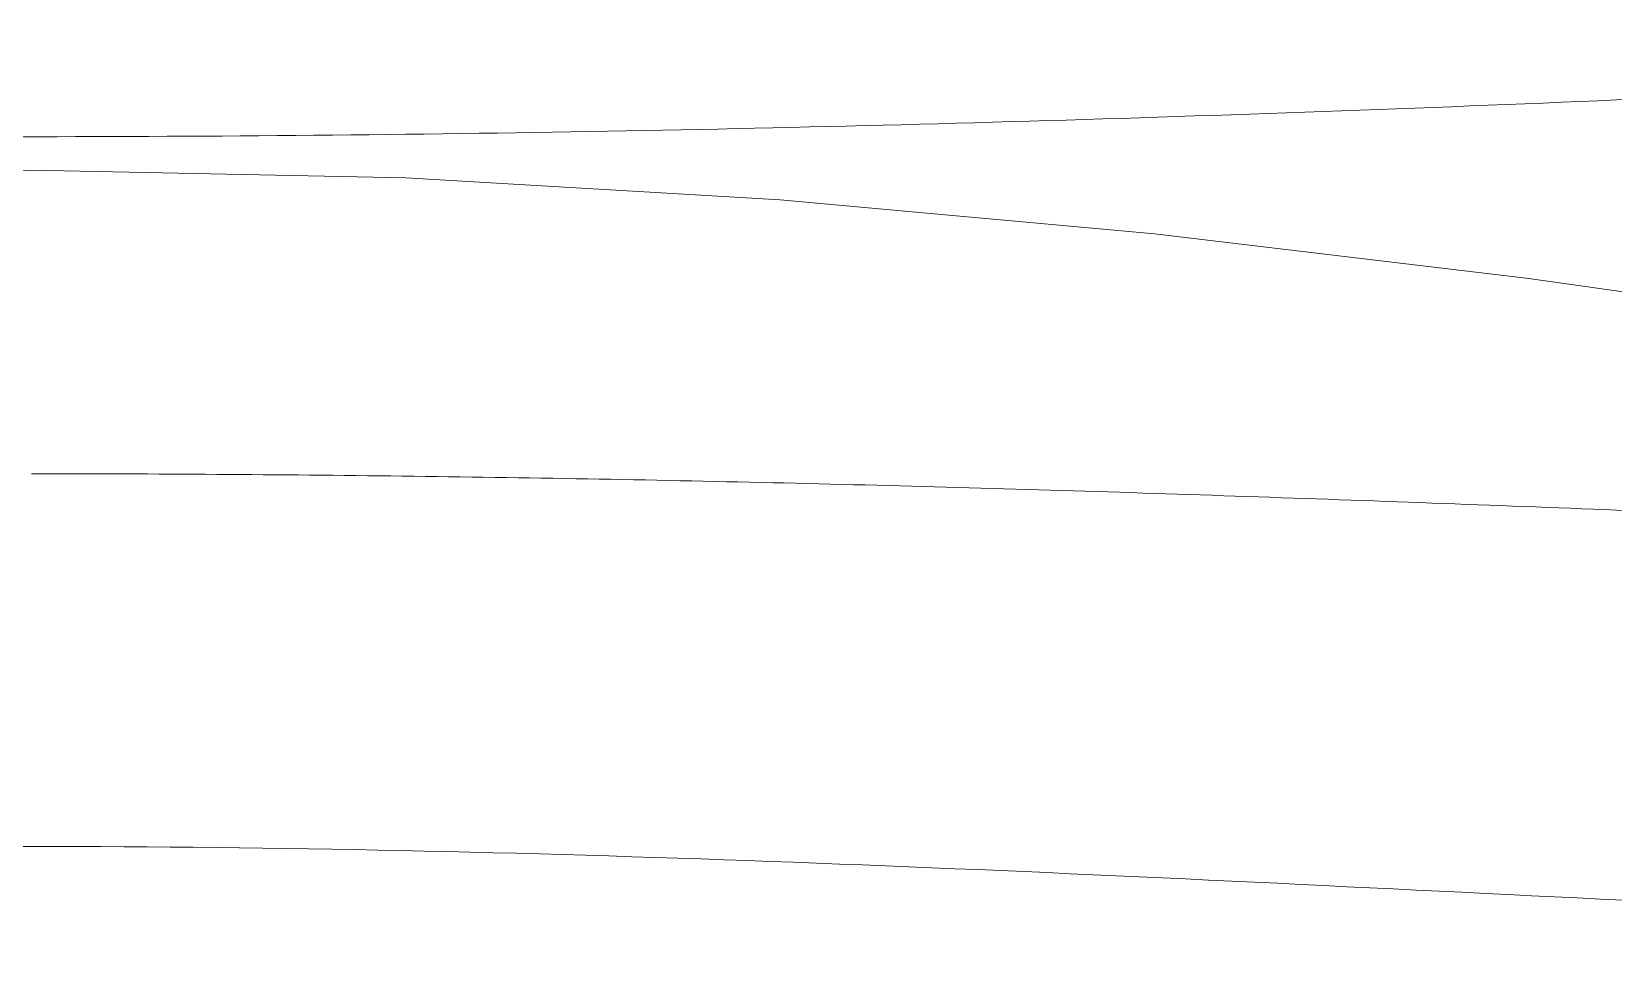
# Model space of a CAD drawing. Header units: millimetres. Extents: x 1680 to 166026, y 35966 to 91121.
# Drawn here: x 42445.2 to 42604.7, y 53551.2 to 53644.8 of the extents above; entities that cross this region are included whole.
import ezdxf

# ---------------------------------------------------------------- set-up
doc = ezdxf.new("R2010")
doc.units = ezdxf.units.MM
doc.layers.add('G-IMPT', color=8, linetype='Continuous', lineweight=18)
doc.layers.add('I-Furn', color=252, linetype='Continuous', lineweight=13)

# ---------------------------------------------------------------- blocks, each defined once
blk = doc.blocks.new('Furniture_Sofas-Armchairs_Icons-of-Denmark_ EC1-Sofa_Configuration7 - Default-288836-mebel yerləşmə planı')
at = {"layer": 'G-IMPT', "flags": 128}
for points in [[(-1000.54, 190.4), (-1038.31, 191.18), (-1076.07, 193.38), (-1113.84, 196.82), (-1151.6, 201.32), (-1189.37, 206.68), (-1227.13, 212.74), (-1302.66, 226.15)], [(-1302.66, 226.15), (-1227.13, 212.74), (-1189.37, 206.68), (-1151.6, 201.32), (-1113.84, 196.82), (-1076.07, 193.38), (-1038.31, 191.18), (-1000.54, 190.4)], [(-698.42, 226.15), (-773.95, 212.74), (-811.72, 206.68), (-849.48, 201.32), (-887.25, 196.82), (-925.01, 193.38), (-962.78, 191.18), (-1000.54, 190.4)], [(-1000.54, 190.4), (-962.78, 191.18), (-925.01, 193.38), (-887.25, 196.82), (-849.48, 201.32), (-811.72, 206.68), (-773.95, 212.74), (-698.42, 226.15)]]:
    blk.add_lwpolyline(points, dxfattribs=at)
at = {"layer": 'I-Furn'}
for points in [[(-1000.54, 258.62), (-1025.39, 258.62), (-1075.07, 259.82), (-1149.52, 263.47), (-1223.96, 267.16), (-1273.61, 269.15), (-1298.44, 270.01)], [(-702.65, 270.01), (-727.48, 269.15), (-777.13, 267.16), (-851.57, 263.47), (-926.01, 259.82), (-975.7, 258.62), (-1000.54, 258.62)], [(-1299.24, 230.04), (-1286.79, 229.62), (-1261.89, 228.72), (-1224.59, 227.27), (-1187.25, 225.75), (-1149.96, 224.26), (-1112.64, 222.92), (-1075.31, 221.86), (-1037.94, 221.19), (-1013.01, 221.02), (-1000.54, 221.02)]]:
    blk.add_open_spline(points, degree=3, dxfattribs=at)
blk.add_open_spline([(-999.4, 187.02), (-1038.91, 187.01), (-1117.9, 185.47), (-1216.51, 180.83), (-1275.6, 177.52), (-1295.29, 176.42)], degree=3, knots=[0, 0, 0, 0, 0.4, 0.8, 1, 1, 1, 1], dxfattribs=at)

msp = doc.modelspace()

# ---------------------------------------------------------------- block references
at = {"layer": 'I-Furn', "rotation": 180}
msp.add_blockref('Furniture_Sofas-Armchairs_Icons-of-Denmark_ EC1-Sofa_Configuration7 - Default-288836-mebel yerləşmə planı', (41444.63, 53821.24), dxfattribs=at)

doc.saveas('drawing.dxf')
